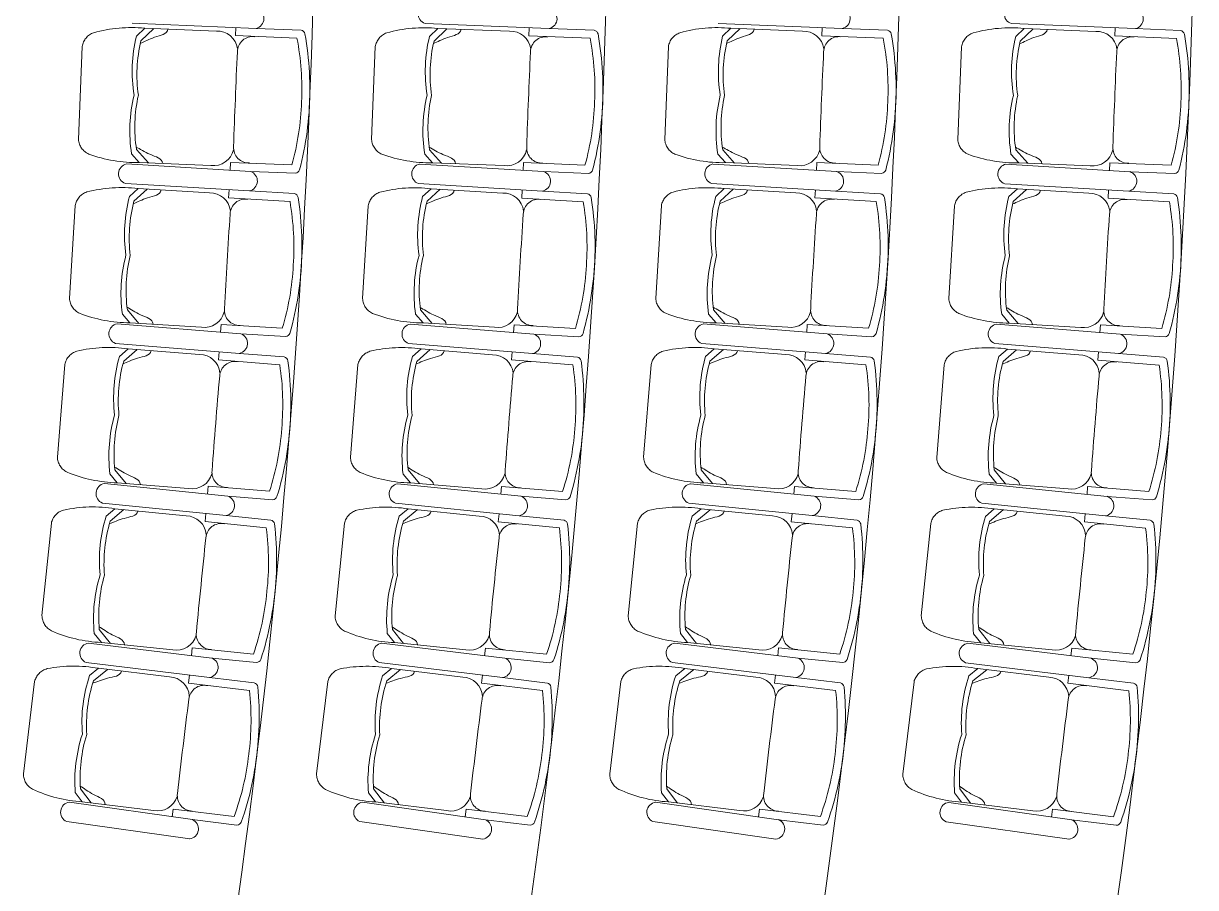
# Model space of a CAD drawing. Header units: millimetres. Extents: x 78.3 to 128, y 45 to 95.8.
# Drawn here: x 91.821 to 95.42, y 83.678 to 86.333 of the extents above; entities that cross this region are included whole.
import ezdxf

# ---------------------------------------------------------------- set-up
doc = ezdxf.new("R2010")
doc.units = ezdxf.units.MM
doc.header["$LTSCALE"] = 0.025
doc.linetypes.add('DASHED', pattern=[19.05, 12.7, -6.35])
doc.layers.add('EJES', color=7, linetype='Continuous', lineweight=0)

msp = doc.modelspace()

# ---------------------------------------------------------------- linework, layer by layer
at = {"lineweight": 15}
for p, q in [((92.5357, 86.3178), (92.1545, 86.3332)), ((92.1936, 86.3182), (92.1679, 86.2937)), ((92.2214, 86.317), (92.1817, 86.2792)), ((92.4134, 86.3093), (92.1936, 86.3182)), ((92.4724, 86.2953), (92.4734, 86.3203)), ((93.4357, 86.3173), (93.0545, 86.3326)), ((93.0936, 86.3176), (93.0679, 86.2932)), ((93.1214, 86.3165), (93.0817, 86.2787)), ((93.3134, 86.3088), (93.0936, 86.3176)), ((93.3724, 86.2948), (93.3734, 86.3198)), ((94.3357, 86.3175), (93.9545, 86.3329)), ((93.9936, 86.3179), (93.9679, 86.2934)), ((94.0214, 86.3168), (93.9817, 86.279)), ((94.2134, 86.309), (93.9936, 86.3179)), ((94.2724, 86.2951), (94.2734, 86.32)), ((95.2357, 86.317), (94.8545, 86.3324)), ((94.8936, 86.3174), (94.8679, 86.2929)), ((94.9214, 86.3162), (94.8817, 86.2784)), ((95.1134, 86.3085), (94.8936, 86.3174)), ((95.1724, 86.2945), (95.1734, 86.3195)), ((92.2048, 85.9042), (92.1682, 85.9451)), ((93.1048, 85.9037), (93.0682, 85.9446)), ((94.0048, 85.904), (93.9682, 85.9448)), ((94.9048, 85.9034), (94.8682, 85.9443)), ((92.1769, 85.9053), (92.1533, 85.9318)), ((92.4557, 85.8817), (92.4567, 85.9056)), ((93.0769, 85.9048), (93.0533, 85.9312)), ((93.9769, 85.9051), (93.9533, 85.9315)), ((94.8769, 85.9045), (94.8533, 85.931)), ((92.5182, 85.8782), (92.1376, 85.9012)), ((92.3968, 85.8965), (92.1769, 85.9053)), ((93.4182, 85.8776), (93.0376, 85.9007)), ((93.2968, 85.896), (93.0769, 85.9048)), ((93.3557, 85.8812), (93.3567, 85.9051)), ((94.3182, 85.8779), (93.9376, 85.9009)), ((94.1968, 85.8962), (93.9769, 85.9051)), ((94.2557, 85.8814), (94.2567, 85.9054)), ((95.2182, 85.8774), (94.8376, 85.9004)), ((95.0968, 85.8957), (94.8769, 85.9045)), ((95.1557, 85.8809), (95.1567, 85.9049)), ((92.515, 85.8182), (92.1341, 85.8413)), ((93.415, 85.8177), (93.0341, 85.8408)), ((94.315, 85.818), (93.9341, 85.841)), ((95.215, 85.8175), (94.8341, 85.8405)), ((92.1729, 85.8255), (92.1468, 85.8016)), ((92.2007, 85.8238), (92.1603, 85.7868)), ((92.3926, 85.8122), (92.1729, 85.8255)), ((92.4512, 85.7971), (92.4527, 85.822)), ((93.0729, 85.825), (93.0468, 85.801)), ((93.1007, 85.8233), (93.0603, 85.7863)), ((93.2926, 85.8117), (93.0729, 85.825)), ((93.3512, 85.7965), (93.3527, 85.8215)), ((93.9729, 85.8252), (93.9468, 85.8013)), ((94.0007, 85.8235), (93.9603, 85.7865)), ((94.1926, 85.8119), (93.9729, 85.8252)), ((94.2512, 85.7968), (94.2527, 85.8217)), ((94.8729, 85.8247), (94.8468, 85.8008)), ((94.9007, 85.823), (94.8603, 85.786)), ((95.0926, 85.8114), (94.8729, 85.8247)), ((95.1512, 85.7963), (95.1527, 85.8212)), ((92.148, 85.4131), (92.1249, 85.44)), ((92.1758, 85.4114), (92.1401, 85.453)), ((93.048, 85.4126), (93.0249, 85.4395)), ((93.0758, 85.4109), (93.0401, 85.4525)), ((93.948, 85.4128), (93.9249, 85.4397)), ((93.9758, 85.4111), (93.9401, 85.4527)), ((94.848, 85.4123), (94.8249, 85.4392)), ((94.8758, 85.4106), (94.8401, 85.4522)), ((92.4886, 85.379), (92.1085, 85.4097)), ((92.3676, 85.3998), (92.148, 85.4131)), ((92.4262, 85.3838), (92.4277, 85.4078)), ((93.3886, 85.3785), (93.0085, 85.4092)), ((93.2676, 85.3993), (93.048, 85.4126)), ((93.3262, 85.3833), (93.3277, 85.4072)), ((94.2886, 85.3788), (93.9085, 85.4095)), ((94.1676, 85.3995), (93.948, 85.4128)), ((94.2262, 85.3836), (94.2277, 85.4075)), ((95.1886, 85.3782), (94.8085, 85.4089)), ((95.0676, 85.399), (94.848, 85.4123)), ((95.1262, 85.383), (95.1277, 85.407)), ((92.4842, 85.3192), (92.1039, 85.3499)), ((92.1423, 85.3333), (92.1157, 85.3099)), ((92.1701, 85.3311), (92.1289, 85.2949)), ((92.3617, 85.3156), (92.1423, 85.3333)), ((93.3842, 85.3187), (93.0039, 85.3494)), ((93.0423, 85.3328), (93.0157, 85.3094)), ((93.0701, 85.3306), (93.0289, 85.2944)), ((93.2617, 85.3151), (93.0423, 85.3328)), ((94.2842, 85.3189), (93.9039, 85.3496)), ((93.9423, 85.3331), (93.9157, 85.3097)), ((93.9701, 85.3308), (93.9289, 85.2947)), ((94.1617, 85.3154), (93.9423, 85.3331)), ((95.1842, 85.3184), (94.8039, 85.3491)), ((94.8423, 85.3325), (94.8157, 85.3091)), ((94.8701, 85.3303), (94.8289, 85.2941)), ((95.0617, 85.3148), (94.8423, 85.3325)), ((92.42, 85.2993), (92.422, 85.3242)), ((93.32, 85.2988), (93.322, 85.3237)), ((94.22, 85.299), (94.222, 85.324)), ((95.12, 85.2985), (95.122, 85.3234)), ((92.1091, 84.9215), (92.0866, 84.9489)), ((92.1368, 84.9193), (92.102, 84.9616)), ((93.0091, 84.921), (92.9866, 84.9484)), ((93.0368, 84.9188), (93.002, 84.9611)), ((93.9091, 84.9213), (93.8866, 84.9486)), ((93.9368, 84.919), (93.902, 84.9613)), ((94.8091, 84.9207), (94.7866, 84.9481)), ((94.8368, 84.9185), (94.802, 84.9608)), ((92.449, 84.8806), (92.0696, 84.919)), ((92.3284, 84.9038), (92.1091, 84.9215)), ((92.3867, 84.8867), (92.3886, 84.9106)), ((93.349, 84.8801), (92.9696, 84.9184)), ((93.2284, 84.9033), (93.0091, 84.921)), ((93.2867, 84.8861), (93.2886, 84.91)), ((94.249, 84.8804), (93.8696, 84.9187)), ((94.1284, 84.9036), (93.9091, 84.9213)), ((94.1867, 84.8864), (94.1886, 84.9103)), ((95.149, 84.8798), (94.7696, 84.9182)), ((95.0284, 84.903), (94.8091, 84.9207)), ((95.0867, 84.8859), (95.0886, 84.9098)), ((92.4433, 84.8209), (92.0638, 84.8592)), ((92.1019, 84.8419), (92.0748, 84.819)), ((92.1296, 84.8391), (92.0877, 84.8038)), ((92.3208, 84.8198), (92.1019, 84.8419)), ((92.3788, 84.8023), (92.3813, 84.8272)), ((93.3433, 84.8204), (92.9638, 84.8587)), ((93.0019, 84.8414), (92.9748, 84.8185)), ((93.0296, 84.8386), (92.9877, 84.8032)), ((93.2208, 84.8192), (93.0019, 84.8414)), ((93.2788, 84.8018), (93.2813, 84.8266)), ((94.2433, 84.8206), (93.8638, 84.859)), ((93.9019, 84.8416), (93.8748, 84.8188)), ((93.9296, 84.8388), (93.8877, 84.8035)), ((94.1208, 84.8195), (93.9019, 84.8416)), ((94.1788, 84.802), (94.1813, 84.8269)), ((95.1433, 84.8201), (94.7638, 84.8584)), ((94.8019, 84.8411), (94.7748, 84.8183)), ((94.8296, 84.8383), (94.7877, 84.803)), ((95.0208, 84.819), (94.8019, 84.8411)), ((95.0788, 84.8015), (95.0813, 84.8264)), ((92.088, 84.428), (92.0541, 84.471)), ((92.988, 84.4275), (92.9541, 84.4705)), ((93.888, 84.4278), (93.8541, 84.4708)), ((94.788, 84.4273), (94.7541, 84.4703)), ((92.0603, 84.4308), (92.0384, 84.4587)), ((92.2793, 84.4087), (92.0603, 84.4308)), ((92.9603, 84.4303), (92.9384, 84.4581)), ((93.1793, 84.4082), (92.9603, 84.4303)), ((93.8603, 84.4306), (93.8384, 84.4584)), ((94.0793, 84.4085), (93.8603, 84.4306)), ((94.7603, 84.4301), (94.7384, 84.4579)), ((94.9793, 84.4079), (94.7603, 84.4301)), ((92.3994, 84.3831), (92.0208, 84.4291)), ((92.3372, 84.3904), (92.3396, 84.4143)), ((93.2994, 84.3826), (92.9208, 84.4285)), ((93.2372, 84.3899), (93.2396, 84.4137)), ((94.1994, 84.3828), (93.8208, 84.4288)), ((94.1372, 84.3901), (94.1396, 84.414)), ((95.0994, 84.3823), (94.7208, 84.4283)), ((95.0372, 84.3896), (95.0396, 84.4135)), ((92.3925, 84.3235), (92.0137, 84.3695)), ((93.2925, 84.323), (92.9137, 84.369)), ((94.1925, 84.3232), (93.8137, 84.3692)), ((95.0925, 84.3227), (94.7137, 84.3687)), ((92.0515, 84.3514), (92.024, 84.3291)), ((92.0791, 84.348), (92.0365, 84.3135)), ((92.2699, 84.3249), (92.0515, 84.3514)), ((92.3276, 84.3062), (92.3306, 84.331)), ((92.9515, 84.3508), (92.924, 84.3285)), ((92.9791, 84.3475), (92.9365, 84.313)), ((93.1699, 84.3243), (92.9515, 84.3508)), ((93.2276, 84.3057), (93.2306, 84.3305)), ((93.8515, 84.3511), (93.824, 84.3288)), ((93.8791, 84.3478), (93.8365, 84.3133)), ((94.0699, 84.3246), (93.8515, 84.3511)), ((94.1276, 84.3059), (94.1306, 84.3307)), ((94.7515, 84.3506), (94.724, 84.3283)), ((94.7791, 84.3472), (94.7365, 84.3127)), ((94.9699, 84.3241), (94.7515, 84.3506)), ((95.0276, 84.3054), (95.0306, 84.3302)), ((92.0017, 83.9412), (91.9803, 83.9695)), ((92.0293, 83.9379), (91.9962, 83.9816)), ((92.9017, 83.9407), (92.8803, 83.969)), ((92.9293, 83.9374), (92.8962, 83.981)), ((93.8017, 83.941), (93.7803, 83.9692)), ((93.8293, 83.9376), (93.7962, 83.9813)), ((94.7017, 83.9404), (94.6803, 83.9687)), ((94.7293, 83.9371), (94.6962, 83.9808)), ((92.3397, 83.8867), (91.9621, 83.9403)), ((92.2201, 83.9147), (92.0017, 83.9412)), ((93.2397, 83.8862), (92.8621, 83.9397)), ((93.1201, 83.9142), (92.9017, 83.9407)), ((94.1397, 83.8864), (93.7621, 83.94)), ((94.0201, 83.9145), (93.8017, 83.941)), ((95.0397, 83.8859), (94.6621, 83.9395)), ((94.9201, 83.9139), (94.7017, 83.9404)), ((92.2777, 83.8952), (92.2806, 83.919)), ((93.1777, 83.8947), (93.1806, 83.9185)), ((94.0777, 83.895), (94.0806, 83.9188)), ((94.9777, 83.8944), (94.9806, 83.9182)), ((92.3316, 83.8272), (91.9539, 83.8808)), ((93.2316, 83.8267), (92.8539, 83.8803)), ((94.1316, 83.827), (93.7539, 83.8806)), ((95.0316, 83.8264), (94.6539, 83.88))]:
    msp.add_line(p, q, dxfattribs=at)
at = {"linetype": 'DASHED', "lineweight": 15}
for p, q in [((91.99, 85.9766), (92.0015, 86.2621)), ((92.89, 85.9761), (92.9015, 86.2616)), ((93.79, 85.9764), (93.8015, 86.2619)), ((94.69, 85.9758), (94.7015, 86.2613)), ((91.9625, 85.4881), (91.9798, 85.7733)), ((92.8625, 85.4876), (92.8798, 85.7728)), ((93.7625, 85.4879), (93.7798, 85.7731)), ((94.6625, 85.4873), (94.6798, 85.7726)), ((91.9252, 85.0003), (91.9482, 85.2851)), ((92.8252, 84.9998), (92.8482, 85.2846)), ((93.7252, 85), (93.7482, 85.2848)), ((94.6252, 84.9995), (94.6482, 85.2843)), ((91.878, 84.5133), (91.9068, 84.7976)), ((92.778, 84.5128), (92.8068, 84.797)), ((93.678, 84.513), (93.7068, 84.7973)), ((94.578, 84.5125), (94.6068, 84.7968)), ((91.8211, 84.0273), (91.8555, 84.311)), ((92.7211, 84.0268), (92.7555, 84.3105)), ((93.6211, 84.0271), (93.6555, 84.3107)), ((94.5211, 84.0265), (94.5555, 84.3102))]:
    msp.add_line(p, q, dxfattribs=at)
for points in [[(92.1936, 86.3182, 0.09218), (92.0367, 86.3045, 0.273589), (92.0015, 86.2621, 0.273589)], [(93.0936, 86.3176, 0.09218), (92.9367, 86.304, 0.273589), (92.9015, 86.2616, 0.273589)], [(93.9936, 86.3179, 0.09218), (93.8367, 86.3043, 0.273589), (93.8015, 86.2619, 0.273589)], [(94.8936, 86.3174, 0.09218), (94.7367, 86.3037, 0.273589), (94.7015, 86.2613, 0.273589)], [(92.1769, 85.9053, -0.09218), (92.0216, 85.9316, -0.273589), (91.99, 85.9766, -0.273589)], [(93.0769, 85.9048, -0.09218), (92.9216, 85.931, -0.273589), (92.89, 85.9761, -0.273589)], [(93.9769, 85.9051, -0.09218), (93.8216, 85.9313, -0.273589), (93.79, 85.9764, -0.273589)], [(94.8769, 85.9045, -0.09218), (94.7216, 85.9308, -0.273589), (94.69, 85.9758, -0.273589)], [(92.1729, 85.8255, 0.09218), (92.0158, 85.815, 0.273589), (91.9798, 85.7733, 0.273589)], [(93.0729, 85.825, 0.09218), (92.9158, 85.8145, 0.273589), (92.8798, 85.7728, 0.273589)], [(93.9729, 85.8252, 0.09218), (93.8158, 85.8148, 0.273589), (93.7798, 85.7731, 0.273589)], [(94.8729, 85.8247, 0.09218), (94.7158, 85.8142, 0.273589), (94.6798, 85.7726, 0.273589)], [(92.148, 85.4131, -0.09218), (91.9932, 85.4424, -0.273589), (91.9625, 85.4881, -0.273589)], [(93.048, 85.4126, -0.09218), (92.8932, 85.4419, -0.273589), (92.8625, 85.4876, -0.273589)], [(93.948, 85.4128, -0.09218), (93.7932, 85.4422, -0.273589), (93.7625, 85.4879, -0.273589)], [(94.848, 85.4123, -0.09218), (94.6932, 85.4416, -0.273589), (94.6625, 85.4873, -0.273589)], [(92.1423, 85.3333, 0.09218), (91.985, 85.326, 0.273589), (91.9482, 85.2851, 0.273589)], [(93.0423, 85.3328, 0.09218), (92.885, 85.3255, 0.273589), (92.8482, 85.2846, 0.273589)], [(93.9423, 85.3331, 0.09218), (93.785, 85.3258, 0.273589), (93.7482, 85.2848, 0.273589)], [(94.8423, 85.3325, 0.09218), (94.685, 85.3252, 0.273589), (94.6482, 85.2843, 0.273589)], [(92.1091, 84.9215, -0.09218), (91.955, 84.954, -0.273589), (91.9252, 85.0003, -0.273589)], [(93.0091, 84.921, -0.09218), (92.855, 84.9534, -0.273589), (92.8252, 84.9998, -0.273589)], [(93.9091, 84.9213, -0.09218), (93.755, 84.9537, -0.273589), (93.7252, 85, -0.273589)], [(94.8091, 84.9207, -0.09218), (94.655, 84.9532, -0.273589), (94.6252, 84.9995, -0.273589)], [(92.1019, 84.8419, 0.09218), (91.9444, 84.8378, 0.273589), (91.9068, 84.7976, 0.273589)], [(93.0019, 84.8414, 0.09218), (92.8444, 84.8372, 0.273589), (92.8068, 84.797, 0.273589)], [(93.9019, 84.8416, 0.09218), (93.7444, 84.8375, 0.273589), (93.7068, 84.7973, 0.273589)], [(94.8019, 84.8411, 0.09218), (94.6444, 84.837, 0.273589), (94.6068, 84.7968, 0.273589)], [(92.0603, 84.4308, -0.09218), (91.9069, 84.4664, -0.273589), (91.878, 84.5133, -0.273589)], [(92.9603, 84.4303, -0.09218), (92.8069, 84.4659, -0.273589), (92.778, 84.5128, -0.273589)], [(93.8603, 84.4306, -0.09218), (93.7069, 84.4661, -0.273589), (93.678, 84.513, -0.273589)], [(94.7603, 84.4301, -0.09218), (94.6069, 84.4656, -0.273589), (94.578, 84.5125, -0.273589)], [(92.0515, 84.3514, 0.09218), (91.894, 84.3504, 0.273589), (91.8555, 84.311, 0.273589)], [(92.9515, 84.3508, 0.09218), (92.794, 84.3499, 0.273589), (92.7555, 84.3105, 0.273589)], [(93.8515, 84.3511, 0.09218), (93.694, 84.3501, 0.273589), (93.6555, 84.3107, 0.273589)], [(94.7515, 84.3506, 0.09218), (94.594, 84.3496, 0.273589), (94.5555, 84.3102, 0.273589)], [(92.0017, 83.9412, -0.09218), (91.849, 83.9799, -0.273589), (91.8211, 84.0273, -0.273589)], [(92.9017, 83.9407, -0.09218), (92.749, 83.9793, -0.273589), (92.7211, 84.0268, -0.273589)], [(93.8017, 83.941, -0.09218), (93.649, 83.9796, -0.273589), (93.6211, 84.0271, -0.273589)], [(94.7017, 83.9404, -0.09218), (94.549, 83.9791, -0.273589), (94.5211, 84.0265, -0.273589)]]:
    msp.add_lwpolyline(points, format="xyb", dxfattribs=at)
at = {"lineweight": 15}
for points in [[(92.4785, 86.2554, 0.38944), (92.4134, 86.3093, -0.177299)], [(92.6856, 86.3011, 0.288243), (92.6739, 86.3122, 0.288243)], [(93.3785, 86.2549, 0.38944), (93.3134, 86.3088, -0.177299)], [(93.5856, 86.3005, 0.288243), (93.5739, 86.3117, 0.288243)], [(94.2785, 86.2552, 0.38944), (94.2134, 86.309, -0.177299)], [(94.4856, 86.3008, 0.288243), (94.4739, 86.312, 0.288243)], [(95.1785, 86.2546, 0.38944), (95.1134, 86.3085, -0.177299)], [(95.3856, 86.3003, 0.288243), (95.3739, 86.3114, 0.288243)], [(92.1679, 86.2937, 0.099555), (92.1606, 86.1127, 0.500475)], [(92.1817, 86.2792, 0.093035), (92.1739, 86.1122, 0.093035)], [(92.5311, 86.2921, 0.450517), (92.4781, 86.2461, 0.003626), (92.4717, 86.1002, 0.003626)], [(92.661, 86.2877, -0.059139), (92.675, 86.092, -0.059139)], [(92.6856, 86.3011, -0.060987), (92.6982, 86.0628, -0.060987)], [(93.0679, 86.2932, 0.099555), (93.0606, 86.1122, 0.500475)], [(93.0817, 86.2787, 0.093035), (93.0739, 86.1117, 0.093035)], [(93.4311, 86.2916, 0.450517), (93.3781, 86.2456, 0.003626), (93.3717, 86.0997, 0.003626)], [(93.561, 86.2872, -0.059139), (93.575, 86.0915, -0.059139)], [(93.5856, 86.3005, -0.060987), (93.5982, 86.0623, -0.060987)], [(93.9679, 86.2934, 0.099555), (93.9606, 86.1125, 0.500475)], [(93.9817, 86.279, 0.093035), (93.9739, 86.1119, 0.093035)], [(94.3311, 86.2919, 0.450517), (94.2781, 86.2459, 0.003626), (94.2717, 86.0999, 0.003626)], [(94.461, 86.2875, -0.059139), (94.475, 86.0917, -0.059139)], [(94.4856, 86.3008, -0.060987), (94.4982, 86.0625, -0.060987)], [(94.8679, 86.2929, 0.099555), (94.8606, 86.1119, 0.500475)], [(94.8817, 86.2784, 0.093035), (94.8739, 86.1114, 0.093035)], [(95.2311, 86.2913, 0.450517), (95.1781, 86.2453, 0.003626), (95.1717, 86.0994, 0.003626)], [(95.361, 86.2869, -0.059139), (95.375, 86.0912, -0.059139)], [(95.3856, 86.3003, -0.060987), (95.3982, 86.062, -0.060987)], [(92.1533, 85.9318, -0.099555), (92.1606, 86.1127, -0.500475)], [(92.1682, 85.9451, -0.093035), (92.1739, 86.1122, -0.093035)], [(92.5155, 85.9041, -0.450517), (92.4663, 85.9542, -0.003626), (92.4717, 86.1002, -0.003626)], [(92.6453, 85.8981, 0.059139), (92.675, 86.092, 0.059139)], [(92.6688, 85.8828, 0.060987), (92.7004, 86.1193, 0.060987)], [(93.0533, 85.9312, -0.099555), (93.0606, 86.1122, -0.500475)], [(93.0682, 85.9446, -0.093035), (93.0739, 86.1117, -0.093035)], [(93.4155, 85.9036, -0.450517), (93.3663, 85.9537, -0.003626), (93.3717, 86.0997, -0.003626)], [(93.5453, 85.8975, 0.059139), (93.575, 86.0915, 0.059139)], [(93.5688, 85.8823, 0.060987), (93.6004, 86.1187, 0.060987)], [(93.9533, 85.9315, -0.099555), (93.9606, 86.1125, -0.500475)], [(93.9682, 85.9448, -0.093035), (93.9739, 86.1119, -0.093035)], [(94.3155, 85.9039, -0.450517), (94.2663, 85.954, -0.003626), (94.2717, 86.0999, -0.003626)], [(94.4453, 85.8978, 0.059139), (94.475, 86.0917, 0.059139)], [(94.4688, 85.8825, 0.060987), (94.5004, 86.119, 0.060987)], [(94.8533, 85.931, -0.099555), (94.8606, 86.1119, -0.500475)], [(94.8682, 85.9443, -0.093035), (94.8739, 86.1114, -0.093035)], [(95.2155, 85.9033, -0.450517), (95.1663, 85.9534, -0.003626), (95.1717, 86.0994, -0.003626)], [(95.3453, 85.8973, 0.059139), (95.375, 86.0912, 0.059139)], [(95.3688, 85.882, 0.060987), (95.4004, 86.1185, 0.060987)], [(92.4659, 85.9449, -0.38944), (92.3968, 85.8965, 0.177299)], [(93.3659, 85.9444, -0.38944), (93.2968, 85.896, 0.177299)], [(94.2659, 85.9447, -0.38944), (94.1968, 85.8962, 0.177299)], [(95.1659, 85.9441, -0.38944), (95.0968, 85.8957, 0.177299)], [(92.6688, 85.8828, -0.288243), (92.6562, 85.8726, -0.288243)], [(93.5688, 85.8823, -0.288243), (93.5562, 85.8721, -0.288243)], [(94.4688, 85.8825, -0.288243), (94.4562, 85.8723, -0.288243)], [(95.3688, 85.882, -0.288243), (95.3562, 85.8718, -0.288243)], [(92.1468, 85.8016, 0.099555), (92.1358, 85.6208, 0.500475)], [(92.4565, 85.757, 0.38944), (92.3926, 85.8122, -0.177299)], [(92.6645, 85.7985, 0.288243), (92.653, 85.8099, 0.288243)], [(92.6645, 85.7985, -0.060987), (92.6723, 85.56, -0.060987)], [(93.0468, 85.801, 0.099555), (93.0358, 85.6202, 0.500475)], [(93.3565, 85.7565, 0.38944), (93.2926, 85.8117, -0.177299)], [(93.5645, 85.798, 0.288243), (93.553, 85.8094, 0.288243)], [(93.5645, 85.798, -0.060987), (93.5723, 85.5595, -0.060987)], [(93.9468, 85.8013, 0.099555), (93.9358, 85.6205, 0.500475)], [(94.2565, 85.7568, 0.38944), (94.1926, 85.8119, -0.177299)], [(94.4645, 85.7982, 0.288243), (94.453, 85.8096, 0.288243)], [(94.4645, 85.7982, -0.060987), (94.4723, 85.5598, -0.060987)], [(94.8468, 85.8008, 0.099555), (94.8358, 85.62, 0.500475)], [(95.1565, 85.7562, 0.38944), (95.0926, 85.8114, -0.177299)], [(95.3645, 85.7977, 0.288243), (95.353, 85.8091, 0.288243)], [(95.3645, 85.7977, -0.060987), (95.3723, 85.5592, -0.060987)], [(92.1603, 85.7868, 0.093035), (92.1491, 85.62, 0.093035)], [(92.5099, 85.7927, 0.450517), (92.4559, 85.7477, 0.003626), (92.4466, 85.602, 0.003626)], [(92.6396, 85.7857, -0.059139), (92.6497, 85.5897, -0.059139)], [(93.0603, 85.7863, 0.093035), (93.0491, 85.6194, 0.093035)], [(93.4099, 85.7921, 0.450517), (93.3559, 85.7472, 0.003626), (93.3466, 85.6015, 0.003626)], [(93.5396, 85.7851, -0.059139), (93.5497, 85.5892, -0.059139)], [(93.9603, 85.7865, 0.093035), (93.9491, 85.6197, 0.093035)], [(94.3099, 85.7924, 0.450517), (94.2559, 85.7475, 0.003626), (94.2466, 85.6017, 0.003626)], [(94.4396, 85.7854, -0.059139), (94.4497, 85.5894, -0.059139)], [(94.8603, 85.786, 0.093035), (94.8491, 85.6192, 0.093035)], [(95.2099, 85.7919, 0.450517), (95.1559, 85.747, 0.003626), (95.1466, 85.6012, 0.003626)], [(95.3396, 85.7849, -0.059139), (95.3497, 85.5889, -0.059139)], [(92.1249, 85.44, -0.099555), (92.1358, 85.6208, -0.500475)], [(92.1401, 85.453, -0.093035), (92.1491, 85.62, -0.093035)], [(93.0249, 85.4395, -0.099555), (93.0358, 85.6202, -0.500475)], [(93.0401, 85.4525, -0.093035), (93.0491, 85.6194, -0.093035)], [(93.9249, 85.4397, -0.099555), (93.9358, 85.6205, -0.500475)], [(93.9401, 85.4527, -0.093035), (93.9491, 85.6197, -0.093035)], [(94.8249, 85.4392, -0.099555), (94.8358, 85.62, -0.500475)], [(94.8401, 85.4522, -0.093035), (94.8491, 85.6192, -0.093035)], [(92.4864, 85.4051, -0.450517), (92.4383, 85.4562, -0.003626), (92.4466, 85.602, -0.003626)], [(92.616, 85.3964, 0.059139), (92.6497, 85.5897, 0.059139)], [(92.6392, 85.3806, 0.060987), (92.6757, 85.6164, 0.060987)], [(93.3864, 85.4045, -0.450517), (93.3383, 85.4556, -0.003626), (93.3466, 85.6015, -0.003626)], [(93.516, 85.3958, 0.059139), (93.5497, 85.5892, 0.059139)], [(93.5392, 85.3801, 0.060987), (93.5757, 85.6159, 0.060987)], [(94.2864, 85.4048, -0.450517), (94.2383, 85.4559, -0.003626), (94.2466, 85.6017, -0.003626)], [(94.416, 85.3961, 0.059139), (94.4497, 85.5894, 0.059139)], [(94.4392, 85.3804, 0.060987), (94.4757, 85.6162, 0.060987)], [(95.1864, 85.4043, -0.450517), (95.1383, 85.4554, -0.003626), (95.1466, 85.6012, -0.003626)], [(95.316, 85.3956, 0.059139), (95.3497, 85.5889, 0.059139)], [(95.3392, 85.3799, 0.060987), (95.3757, 85.6156, 0.060987)], [(92.4377, 85.4469, -0.38944), (92.3676, 85.3998, 0.177299)], [(93.3377, 85.4463, -0.38944), (93.2676, 85.3993, 0.177299)], [(94.2377, 85.4466, -0.38944), (94.1676, 85.3995, 0.177299)], [(95.1377, 85.4461, -0.38944), (95.0676, 85.399, 0.177299)], [(92.6392, 85.3806, -0.288243), (92.6265, 85.3707, -0.288243)], [(93.5392, 85.3801, -0.288243), (93.5265, 85.3702, -0.288243)], [(94.4392, 85.3804, -0.288243), (94.4265, 85.3704, -0.288243)], [(95.3392, 85.3799, -0.288243), (95.3265, 85.3699, -0.288243)], [(92.1157, 85.3099, 0.099555), (92.1011, 85.1294, 0.500475)], [(92.1289, 85.2949, 0.093035), (92.1144, 85.1283, 0.093035)], [(92.4245, 85.2592, 0.38944), (92.3617, 85.3156, -0.177299)], [(92.4785, 85.2937, 0.450517), (92.4237, 85.2499, 0.003626), (92.4115, 85.1044, 0.003626)], [(92.6333, 85.2964, 0.288243), (92.622, 85.3081, 0.288243)], [(92.6333, 85.2964, -0.060987), (92.6362, 85.0579, -0.060987)], [(93.0157, 85.3094, 0.099555), (93.0011, 85.1289, 0.500475)], [(93.0289, 85.2944, 0.093035), (93.0144, 85.1278, 0.093035)], [(93.3245, 85.2587, 0.38944), (93.2617, 85.3151, -0.177299)], [(93.3785, 85.2932, 0.450517), (93.3237, 85.2494, 0.003626), (93.3115, 85.1038, 0.003626)], [(93.5333, 85.2959, 0.288243), (93.522, 85.3076, 0.288243)], [(93.5333, 85.2959, -0.060987), (93.5362, 85.0573, -0.060987)], [(93.9157, 85.3097, 0.099555), (93.9011, 85.1291, 0.500475)], [(93.9289, 85.2947, 0.093035), (93.9144, 85.1281, 0.093035)], [(94.2245, 85.2589, 0.38944), (94.1617, 85.3154, -0.177299)], [(94.2785, 85.2935, 0.450517), (94.2237, 85.2496, 0.003626), (94.2115, 85.1041, 0.003626)], [(94.4333, 85.2962, 0.288243), (94.422, 85.3078, 0.288243)], [(94.4333, 85.2962, -0.060987), (94.4362, 85.0576, -0.060987)], [(94.8157, 85.3091, 0.099555), (94.8011, 85.1286, 0.500475)], [(94.8289, 85.2941, 0.093035), (94.8144, 85.1276, 0.093035)], [(95.1245, 85.2584, 0.38944), (95.0617, 85.3148, -0.177299)], [(95.3333, 85.2956, 0.288243), (95.322, 85.3073, 0.288243)], [(95.3333, 85.2956, -0.060987), (95.3362, 85.0571, -0.060987)], [(92.6081, 85.2841, -0.059139), (92.6142, 85.088, -0.059139)], [(93.5081, 85.2836, -0.059139), (93.5142, 85.0875, -0.059139)], [(94.4081, 85.2839, -0.059139), (94.4142, 85.0877, -0.059139)], [(95.1785, 85.2929, 0.450517), (95.1237, 85.2491, 0.003626), (95.1115, 85.1036, 0.003626)], [(95.3081, 85.2833, -0.059139), (95.3142, 85.0872, -0.059139)], [(92.0866, 84.9489, -0.099555), (92.1011, 85.1294, -0.500475)], [(92.102, 84.9616, -0.093035), (92.1144, 85.1283, -0.093035)], [(92.5996, 84.8792, 0.060987), (92.6408, 85.1142, 0.060987)], [(92.9866, 84.9484, -0.099555), (93.0011, 85.1289, -0.500475)], [(93.002, 84.9611, -0.093035), (93.0144, 85.1278, -0.093035)], [(93.8866, 84.9486, -0.099555), (93.9011, 85.1291, -0.500475)], [(93.902, 84.9613, -0.093035), (93.9144, 85.1281, -0.093035)], [(94.3996, 84.8789, 0.060987), (94.4408, 85.1139, 0.060987)], [(94.7866, 84.9481, -0.099555), (94.8011, 85.1286, -0.500475)], [(94.802, 84.9608, -0.093035), (94.8144, 85.1276, -0.093035)], [(92.4473, 84.9067, -0.450517), (92.4002, 84.9587, -0.003626), (92.4115, 85.1044, -0.003626)], [(92.5767, 84.8954, 0.059139), (92.6142, 85.088, 0.059139)], [(93.3473, 84.9061, -0.450517), (93.3002, 84.9582, -0.003626), (93.3115, 85.1038, -0.003626)], [(93.4767, 84.8949, 0.059139), (93.5142, 85.0875, 0.059139)], [(93.4996, 84.8787, 0.060987), (93.5408, 85.1137, 0.060987)], [(94.2473, 84.9064, -0.450517), (94.2002, 84.9585, -0.003626), (94.2115, 85.1041, -0.003626)], [(94.3767, 84.8951, 0.059139), (94.4142, 85.0877, 0.059139)], [(95.1473, 84.9059, -0.450517), (95.1002, 84.9579, -0.003626), (95.1115, 85.1036, -0.003626)], [(95.2767, 84.8946, 0.059139), (95.3142, 85.0872, 0.059139)], [(95.2996, 84.8784, 0.060987), (95.3408, 85.1134, 0.060987)], [(92.3995, 84.9495, -0.38944), (92.3284, 84.9038, 0.177299)], [(93.2995, 84.9489, -0.38944), (93.2284, 84.9033, 0.177299)], [(94.1995, 84.9492, -0.38944), (94.1284, 84.9036, 0.177299)], [(95.0995, 84.9487, -0.38944), (95.0284, 84.903, 0.177299)], [(92.5996, 84.8792, -0.288243), (92.5866, 84.8695, -0.288243)], [(93.4996, 84.8787, -0.288243), (93.4866, 84.869, -0.288243)], [(94.3996, 84.8789, -0.288243), (94.3866, 84.8692, -0.288243)], [(95.2996, 84.8784, -0.288243), (95.2866, 84.8687, -0.288243)], [(92.0748, 84.819, 0.099555), (92.0566, 84.6388, 0.500475)], [(92.0877, 84.8038, 0.093035), (92.0698, 84.6375, 0.093035)], [(92.3824, 84.7621, 0.38944), (92.3208, 84.8198, -0.177299)], [(92.4372, 84.7955, 0.450517), (92.3815, 84.7528, 0.003626), (92.3663, 84.6076, 0.003626)], [(92.592, 84.7951, 0.288243), (92.5809, 84.807, 0.288243)], [(92.592, 84.7951, -0.060987), (92.5901, 84.5565, -0.060987)], [(92.9748, 84.8185, 0.099555), (92.9566, 84.6383, 0.500475)], [(92.9877, 84.8032, 0.093035), (92.9698, 84.637, 0.093035)], [(93.2824, 84.7616, 0.38944), (93.2208, 84.8192, -0.177299)], [(93.3372, 84.795, 0.450517), (93.2815, 84.7523, 0.003626), (93.2663, 84.607, 0.003626)], [(93.492, 84.7946, 0.288243), (93.4809, 84.8065, 0.288243)], [(93.492, 84.7946, -0.060987), (93.4901, 84.556, -0.060987)], [(93.8748, 84.8188, 0.099555), (93.8566, 84.6386, 0.500475)], [(93.8877, 84.8035, 0.093035), (93.8698, 84.6372, 0.093035)], [(94.1824, 84.7618, 0.38944), (94.1208, 84.8195, -0.177299)], [(94.2372, 84.7953, 0.450517), (94.1815, 84.7526, 0.003626), (94.1663, 84.6073, 0.003626)], [(94.392, 84.7949, 0.288243), (94.3809, 84.8067, 0.288243)], [(94.392, 84.7949, -0.060987), (94.3901, 84.5563, -0.060987)], [(94.7748, 84.8183, 0.099555), (94.7566, 84.6381, 0.500475)], [(94.7877, 84.803, 0.093035), (94.7698, 84.6367, 0.093035)], [(95.0824, 84.7613, 0.38944), (95.0208, 84.819, -0.177299)], [(95.1372, 84.7947, 0.450517), (95.0815, 84.752, 0.003626), (95.0663, 84.6068, 0.003626)], [(95.292, 84.7943, 0.288243), (95.2809, 84.8062, 0.288243)], [(95.292, 84.7943, -0.060987), (95.2901, 84.5557, -0.060987)], [(92.5666, 84.7833, -0.059139), (92.5687, 84.5871, -0.059139)], [(93.4666, 84.7828, -0.059139), (93.4687, 84.5866, -0.059139)], [(94.3666, 84.7831, -0.059139), (94.3687, 84.5868, -0.059139)], [(95.2666, 84.7825, -0.059139), (95.2687, 84.5863, -0.059139)], [(92.0384, 84.4587, -0.099555), (92.0566, 84.6388, -0.500475)], [(92.0541, 84.471, -0.093035), (92.0698, 84.6375, -0.093035)], [(92.5499, 84.3786, 0.060987), (92.5958, 84.6128, 0.060987)], [(92.9384, 84.4581, -0.099555), (92.9566, 84.6383, -0.500475)], [(92.9541, 84.4705, -0.093035), (92.9698, 84.637, -0.093035)], [(93.4499, 84.3781, 0.060987), (93.4958, 84.6122, 0.060987)], [(93.8384, 84.4584, -0.099555), (93.8566, 84.6386, -0.500475)], [(93.8541, 84.4708, -0.093035), (93.8698, 84.6372, -0.093035)], [(94.3499, 84.3784, 0.060987), (94.3958, 84.6125, 0.060987)], [(94.7384, 84.4579, -0.099555), (94.7566, 84.6381, -0.500475)], [(94.7541, 84.4703, -0.093035), (94.7698, 84.6367, -0.093035)], [(95.2499, 84.3778, 0.060987), (95.2958, 84.612, 0.060987)], [(92.3982, 84.4092, -0.450517), (92.3521, 84.4622, -0.003626), (92.3663, 84.6076, -0.003626)], [(92.5274, 84.3953, 0.059139), (92.5687, 84.5871, 0.059139)], [(93.2982, 84.4087, -0.450517), (93.2521, 84.4617, -0.003626), (93.2663, 84.607, -0.003626)], [(93.4274, 84.3948, 0.059139), (93.4687, 84.5866, 0.059139)], [(94.1982, 84.4089, -0.450517), (94.1521, 84.4619, -0.003626), (94.1663, 84.6073, -0.003626)], [(94.3274, 84.395, 0.059139), (94.3687, 84.5868, 0.059139)], [(95.0982, 84.4084, -0.450517), (95.0521, 84.4614, -0.003626), (95.0663, 84.6068, -0.003626)], [(95.2274, 84.3945, 0.059139), (95.2687, 84.5863, 0.059139)], [(92.3512, 84.4529, -0.38944), (92.2793, 84.4087, 0.177299)], [(93.2512, 84.4524, -0.38944), (93.1793, 84.4082, 0.177299)], [(94.1512, 84.4527, -0.38944), (94.0793, 84.4085, 0.177299)], [(95.0512, 84.4521, -0.38944), (94.9793, 84.4079, 0.177299)], [(92.5499, 84.3786, -0.288243), (92.5367, 84.3692, -0.288243)], [(93.4499, 84.3781, -0.288243), (93.4367, 84.3687, -0.288243)], [(94.3499, 84.3784, -0.288243), (94.3367, 84.369, -0.288243)], [(95.2499, 84.3778, -0.288243), (95.2367, 84.3684, -0.288243)], [(92.024, 84.3291, 0.099555), (92.0021, 84.1493, 0.500475)], [(92.3304, 84.2659, 0.38944), (92.2699, 84.3249, -0.177299)], [(92.924, 84.3285, 0.099555), (92.9021, 84.1488, 0.500475)], [(93.2304, 84.2654, 0.38944), (93.1699, 84.3243, -0.177299)], [(93.824, 84.3288, 0.099555), (93.8021, 84.149, 0.500475)], [(94.1304, 84.2657, 0.38944), (94.0699, 84.3246, -0.177299)], [(94.724, 84.3283, 0.099555), (94.7021, 84.1485, 0.500475)], [(95.0304, 84.2651, 0.38944), (94.9699, 84.3241, -0.177299)], [(92.0365, 84.3135, 0.093035), (92.0153, 84.1477, 0.093035)], [(92.3858, 84.2983, 0.450517), (92.3293, 84.2567, 0.003626), (92.3112, 84.1118, 0.003626)], [(92.5406, 84.2947, 0.288243), (92.5298, 84.3068, 0.288243)], [(92.5406, 84.2947, -0.060987), (92.5339, 84.0562, -0.060987)], [(92.9365, 84.313, 0.093035), (92.9153, 84.1472, 0.093035)], [(93.2858, 84.2977, 0.450517), (93.2293, 84.2562, 0.003626), (93.2112, 84.1112, 0.003626)], [(93.4406, 84.2942, 0.288243), (93.4298, 84.3063, 0.288243)], [(93.4406, 84.2942, -0.060987), (93.4339, 84.0557, -0.060987)], [(93.8365, 84.3133, 0.093035), (93.8153, 84.1474, 0.093035)], [(94.1858, 84.298, 0.450517), (94.1293, 84.2564, 0.003626), (94.1112, 84.1115, 0.003626)], [(94.3406, 84.2945, 0.288243), (94.3298, 84.3066, 0.288243)], [(94.3406, 84.2945, -0.060987), (94.3339, 84.056, -0.060987)], [(94.7365, 84.3127, 0.093035), (94.7153, 84.1469, 0.093035)], [(95.0858, 84.2975, 0.450517), (95.0293, 84.2559, 0.003626), (95.0112, 84.111, 0.003626)], [(95.2406, 84.2939, 0.288243), (95.2298, 84.306, 0.288243)], [(95.2406, 84.2939, -0.060987), (95.2339, 84.0555, -0.060987)], [(92.5149, 84.2834, -0.059139), (92.5131, 84.0872, -0.059139)], [(93.4149, 84.2829, -0.059139), (93.4131, 84.0867, -0.059139)], [(94.3149, 84.2832, -0.059139), (94.3131, 84.087, -0.059139)], [(95.2149, 84.2827, -0.059139), (95.2131, 84.0864, -0.059139)], [(91.9803, 83.9695, -0.099555), (92.0021, 84.1493, -0.500475)], [(91.9962, 83.9816, -0.093035), (92.0153, 84.1477, -0.093035)], [(92.8803, 83.969, -0.099555), (92.9021, 84.1488, -0.500475)], [(92.8962, 83.981, -0.093035), (92.9153, 84.1472, -0.093035)], [(93.7803, 83.9692, -0.099555), (93.8021, 84.149, -0.500475)], [(93.7962, 83.9813, -0.093035), (93.8153, 84.1474, -0.093035)], [(94.6803, 83.9687, -0.099555), (94.7021, 84.1485, -0.500475)], [(94.6962, 83.9808, -0.093035), (94.7153, 84.1469, -0.093035)], [(92.339, 83.9128, -0.450517), (92.2941, 83.9667, -0.003626), (92.3112, 84.1118, -0.003626)], [(92.4901, 83.8792, 0.060987), (92.5407, 84.1123, 0.060987)], [(93.239, 83.9123, -0.450517), (93.1941, 83.9662, -0.003626), (93.2112, 84.1112, -0.003626)], [(93.3901, 83.8787, 0.060987), (93.4407, 84.1118, 0.060987)], [(94.139, 83.9125, -0.450517), (94.0941, 83.9664, -0.003626), (94.1112, 84.1115, -0.003626)], [(94.2901, 83.8789, 0.060987), (94.3407, 84.1121, 0.060987)], [(95.039, 83.912, -0.450517), (94.9941, 83.9659, -0.003626), (95.0112, 84.111, -0.003626)], [(95.1901, 83.8784, 0.060987), (95.2407, 84.1116, 0.060987)], [(92.4679, 83.8963, 0.059139), (92.5131, 84.0872, 0.059139)], [(93.3679, 83.8958, 0.059139), (93.4131, 84.0867, 0.059139)], [(94.2679, 83.896, 0.059139), (94.3131, 84.087, 0.059139)], [(95.1679, 83.8955, 0.059139), (95.2131, 84.0864, 0.059139)], [(92.2929, 83.9575, -0.38944), (92.2201, 83.9147, 0.177299)], [(93.1929, 83.9569, -0.38944), (93.1201, 83.9142, 0.177299)], [(94.0929, 83.9572, -0.38944), (94.0201, 83.9145, 0.177299)], [(94.9929, 83.9567, -0.38944), (94.9201, 83.9139, 0.177299)], [(92.4901, 83.8792, -0.288243), (92.4767, 83.87, -0.288243)], [(93.3901, 83.8787, -0.288243), (93.3767, 83.8695, -0.288243)], [(94.2901, 83.8789, -0.288243), (94.2767, 83.8698, -0.288243)], [(95.1901, 83.8784, -0.288243), (95.1767, 83.8692, -0.288243)]]:
    msp.add_lwpolyline(points, format="xyb", dxfattribs=at)
for points in [[(92.5357, 86.3178), (92.6739, 86.3122)], [(93.4357, 86.3173), (93.5739, 86.3117)], [(94.3357, 86.3175), (94.4739, 86.312)], [(95.2357, 86.317), (95.3739, 86.3114)], [(92.4724, 86.2953), (92.661, 86.2877)], [(93.3724, 86.2948), (93.561, 86.2872)], [(94.2724, 86.2951), (94.461, 86.2875)], [(95.1724, 86.2945), (95.361, 86.2869)], [(92.4567, 85.9056), (92.6453, 85.8981)], [(92.518, 85.8782), (92.6562, 85.8726)], [(93.3567, 85.9051), (93.5453, 85.8975)], [(93.418, 85.8776), (93.5562, 85.8721)], [(94.2567, 85.9054), (94.4453, 85.8978)], [(94.318, 85.8779), (94.4562, 85.8723)], [(95.1567, 85.9049), (95.3453, 85.8973)], [(95.218, 85.8774), (95.3562, 85.8718)], [(92.515, 85.8182), (92.653, 85.8099)], [(93.415, 85.8177), (93.553, 85.8094)], [(94.315, 85.818), (94.453, 85.8096)], [(95.215, 85.8175), (95.353, 85.8091)], [(92.4512, 85.7971), (92.6396, 85.7857)], [(93.3512, 85.7965), (93.5396, 85.7851)], [(94.2512, 85.7968), (94.4396, 85.7854)], [(95.1512, 85.7963), (95.3396, 85.7849)], [(92.4277, 85.4078), (92.616, 85.3964)], [(93.3277, 85.4072), (93.516, 85.3958)], [(94.2277, 85.4075), (94.416, 85.3961)], [(95.1277, 85.407), (95.316, 85.3956)], [(92.4884, 85.379), (92.6265, 85.3707)], [(93.3884, 85.3785), (93.5265, 85.3702)], [(94.2884, 85.3788), (94.4265, 85.3704)], [(95.1884, 85.3783), (95.3265, 85.3699)], [(92.42, 85.2993), (92.6081, 85.2841)], [(92.4842, 85.3192), (92.622, 85.3081)], [(93.32, 85.2988), (93.5081, 85.2836)], [(93.3842, 85.3187), (93.522, 85.3076)], [(94.22, 85.299), (94.4081, 85.2839)], [(94.2842, 85.3189), (94.422, 85.3078)], [(95.12, 85.2985), (95.3081, 85.2833)], [(95.1842, 85.3184), (95.322, 85.3073)], [(92.3886, 84.9106), (92.5767, 84.8954)], [(93.2886, 84.91), (93.4767, 84.8949)], [(94.1886, 84.9103), (94.3767, 84.8951)], [(95.0886, 84.9098), (95.2767, 84.8946)], [(92.4488, 84.8806), (92.5866, 84.8695)], [(93.3488, 84.8801), (93.4866, 84.869)], [(94.2488, 84.8804), (94.3866, 84.8692)], [(95.1488, 84.8798), (95.2866, 84.8687)], [(92.3788, 84.8023), (92.5666, 84.7833)], [(92.4433, 84.8209), (92.5809, 84.807)], [(93.2788, 84.8018), (93.4666, 84.7828)], [(93.3433, 84.8204), (93.4809, 84.8065)], [(94.1788, 84.802), (94.3666, 84.7831)], [(94.2433, 84.8206), (94.3809, 84.8067)], [(95.0788, 84.8015), (95.2666, 84.7825)], [(95.1433, 84.8201), (95.2809, 84.8062)], [(92.3396, 84.4143), (92.5274, 84.3953)], [(93.2396, 84.4137), (93.4274, 84.3948)], [(94.1396, 84.414), (94.3274, 84.395)], [(95.0396, 84.4135), (95.2274, 84.3945)], [(92.3991, 84.3831), (92.5367, 84.3692)], [(93.2991, 84.3826), (93.4367, 84.3687)], [(94.1991, 84.3829), (94.3367, 84.369)], [(95.0991, 84.3823), (95.2367, 84.3684)], [(92.3925, 84.3235), (92.5298, 84.3068)], [(93.2925, 84.323), (93.4298, 84.3063)], [(94.1925, 84.3232), (94.3298, 84.3066)], [(95.0925, 84.3227), (95.2298, 84.306)], [(92.3276, 84.3062), (92.5149, 84.2834)], [(93.2276, 84.3057), (93.4149, 84.2829)], [(94.1276, 84.3059), (94.3149, 84.2832)], [(95.0276, 84.3054), (95.2149, 84.2827)], [(92.2806, 83.919), (92.4679, 83.8963)], [(93.1806, 83.9185), (93.3679, 83.8958)], [(94.0806, 83.9188), (94.2679, 83.896)], [(94.9806, 83.9182), (95.1679, 83.8955)], [(92.3394, 83.8867), (92.4767, 83.87)], [(93.2394, 83.8862), (93.3767, 83.8695)], [(94.1394, 83.8864), (94.2767, 83.8698)], [(95.0394, 83.8859), (95.1767, 83.8692)]]:
    msp.add_lwpolyline(points, dxfattribs=at)
for centre, start, end in [((92.5283, 86.3481), 283.2091, 72.3135), ((93.064, 86.3623), 103.0589, 252.1633), ((93.4283, 86.3475), 283.2091, 72.3135), ((94.3283, 86.3478), 283.2091, 72.3135), ((94.864, 86.362), 103.0589, 252.1633), ((95.2283, 86.3473), 283.2091, 72.3135), ((92.1443, 85.8708), 101.9051, 251.0094), ((92.5082, 85.8487), 282.0553, 71.1597), ((93.0443, 85.8702), 101.9051, 251.0094), ((93.4082, 85.8481), 282.0553, 71.1597), ((93.9443, 85.8705), 101.9051, 251.0094), ((94.3082, 85.8484), 282.0553, 71.1597), ((94.8443, 85.87), 101.9051, 251.0094), ((95.2082, 85.8479), 282.0553, 71.1597), ((92.1146, 85.3792), 100.7512, 249.8556), ((93.0146, 85.3786), 100.7512, 249.8556), ((93.9146, 85.3789), 100.7512, 249.8556), ((94.8146, 85.3784), 100.7512, 249.8556), ((92.478, 85.3498), 280.9014, 70.0058), ((93.378, 85.3492), 280.9014, 70.0058), ((94.278, 85.3495), 280.9014, 70.0058), ((95.178, 85.349), 280.9014, 70.0058), ((92.0751, 84.8883), 99.5974, 248.7018), ((92.9751, 84.8878), 99.5974, 248.7018), ((93.8751, 84.888), 99.5974, 248.7018), ((94.7751, 84.8875), 99.5974, 248.7018), ((92.4378, 84.8516), 279.7476, 68.852), ((93.3378, 84.851), 279.7476, 68.852), ((94.2378, 84.8513), 279.7476, 68.852), ((95.1378, 84.8508), 279.7476, 68.852), ((92.0256, 84.3983), 98.4435, 247.5479), ((92.9256, 84.3978), 98.4435, 247.5479), ((93.8256, 84.398), 98.4435, 247.5479), ((94.7256, 84.3975), 98.4435, 247.5479), ((92.3875, 84.3543), 278.5937, 67.6981), ((93.2875, 84.3537), 278.5937, 67.6981), ((94.1875, 84.354), 278.5937, 67.6981), ((95.0875, 84.3535), 278.5937, 67.6981), ((91.9664, 83.9094), 97.2897, 246.3941), ((92.8664, 83.9089), 97.2897, 246.3941), ((93.7664, 83.9091), 97.2897, 246.3941), ((94.6664, 83.9086), 97.2897, 246.3941), ((92.3273, 83.8581), 277.4399, 66.5443), ((93.2273, 83.8576), 277.4399, 66.5443), ((94.1273, 83.8578), 277.4399, 66.5443), ((95.0273, 83.8573), 277.4399, 66.5443)]:
    msp.add_arc(centre, 0.0312, start, end, dxfattribs=at)
for points in [[(92.2648, 86.3153), (92.2617, 86.2987), (92.2268, 86.2951), (92.1911, 86.2761), (92.1799, 86.2713)], [(93.1648, 86.3148), (93.1617, 86.2982), (93.1268, 86.2945), (93.0911, 86.2756), (93.0799, 86.2708)], [(94.0648, 86.315), (94.0617, 86.2985), (94.0268, 86.2948), (93.9911, 86.2758), (93.9799, 86.2711)], [(94.9648, 86.3145), (94.9617, 86.298), (94.9268, 86.2943), (94.8911, 86.2753), (94.8799, 86.2705)], [(92.2482, 85.9025), (92.2464, 85.9192), (92.2119, 85.9257), (92.1779, 85.9474), (92.1671, 85.9531)], [(93.1482, 85.9019), (93.1464, 85.9187), (93.1119, 85.9251), (93.0779, 85.9469), (93.0671, 85.9526)], [(94.0482, 85.9022), (94.0464, 85.9189), (94.0119, 85.9254), (93.9779, 85.9472), (93.9671, 85.9528)], [(94.9482, 85.9017), (94.9464, 85.9184), (94.9119, 85.9249), (94.8779, 85.9467), (94.8671, 85.9523)], [(92.2441, 85.8212), (92.2406, 85.8047), (92.2056, 85.8017), (92.1696, 85.7835), (92.1583, 85.7789)], [(93.1441, 85.8207), (93.1406, 85.8042), (93.1056, 85.8012), (93.0696, 85.783), (93.0583, 85.7784)], [(94.0441, 85.8209), (94.0406, 85.8044), (94.0056, 85.8015), (93.9696, 85.7832), (93.9583, 85.7787)], [(94.9441, 85.8204), (94.9406, 85.8039), (94.9056, 85.801), (94.8696, 85.7827), (94.8583, 85.7782)], [(92.2191, 85.4088), (92.2177, 85.4256), (92.1833, 85.4327), (92.1497, 85.4552), (92.1391, 85.4611)], [(93.1191, 85.4083), (93.1177, 85.425), (93.0833, 85.4322), (93.0497, 85.4546), (93.0391, 85.4605)], [(94.0191, 85.4085), (94.0177, 85.4253), (93.9833, 85.4325), (93.9497, 85.4549), (93.9391, 85.4608)], [(94.9191, 85.408), (94.9177, 85.4248), (94.8833, 85.4319), (94.8497, 85.4544), (94.8391, 85.4603)], [(92.2134, 85.3276), (92.2096, 85.3112), (92.1746, 85.3089), (92.1382, 85.2914), (92.1268, 85.2871)], [(93.1134, 85.3271), (93.1096, 85.3107), (93.0746, 85.3084), (93.0382, 85.2909), (93.0268, 85.2866)], [(94.0134, 85.3273), (94.0096, 85.3109), (93.9746, 85.3087), (93.9382, 85.2912), (93.9268, 85.2868)], [(94.9134, 85.3268), (94.9096, 85.3104), (94.8746, 85.3081), (94.8382, 85.2906), (94.8268, 85.2863)], [(92.1801, 84.9158), (92.179, 84.9326), (92.1448, 84.9404), (92.1117, 84.9636), (92.1012, 84.9697)], [(93.0801, 84.9153), (93.079, 84.9321), (93.0448, 84.9399), (93.0117, 84.963), (93.0012, 84.9691)], [(93.9801, 84.9155), (93.979, 84.9323), (93.9448, 84.9402), (93.9117, 84.9633), (93.9012, 84.9694)], [(94.8801, 84.915), (94.879, 84.9318), (94.8448, 84.9396), (94.8117, 84.9628), (94.8012, 84.9689)], [(92.1728, 84.8347), (92.1687, 84.8184), (92.1336, 84.8169), (92.0969, 84.8001), (92.0854, 84.796)], [(93.0728, 84.8342), (93.0687, 84.8179), (93.0336, 84.8163), (92.9969, 84.7995), (92.9854, 84.7955)], [(93.9728, 84.8345), (93.9687, 84.8181), (93.9336, 84.8166), (93.8969, 84.7998), (93.8854, 84.7957)], [(94.8728, 84.8339), (94.8687, 84.8176), (94.8336, 84.8161), (94.7969, 84.7993), (94.7854, 84.7952)], [(92.1312, 84.4237), (92.1305, 84.4405), (92.0964, 84.449), (92.0638, 84.4728), (92.0534, 84.4791)], [(93.0312, 84.4232), (93.0305, 84.44), (92.9964, 84.4485), (92.9638, 84.4723), (92.9534, 84.4786)], [(93.9312, 84.4234), (93.9305, 84.4402), (93.8964, 84.4488), (93.8638, 84.4726), (93.8534, 84.4789)], [(94.8312, 84.4229), (94.8305, 84.4397), (94.7964, 84.4482), (94.7638, 84.472), (94.7534, 84.4783)], [(92.1223, 84.3428), (92.1178, 84.3265), (92.0827, 84.3257), (92.0457, 84.3097), (92.0341, 84.3058)], [(93.0223, 84.3423), (93.0178, 84.326), (92.9827, 84.3252), (92.9457, 84.3091), (92.9341, 84.3053)], [(93.9223, 84.3425), (93.9178, 84.3263), (93.8827, 84.3254), (93.8457, 84.3094), (93.8341, 84.3055)], [(94.8223, 84.342), (94.8178, 84.3258), (94.7827, 84.3249), (94.7457, 84.3089), (94.7341, 84.305)], [(92.0725, 83.9327), (92.072, 83.9495), (92.0382, 83.9587), (92.006, 83.9831), (91.9957, 83.9897)], [(92.9725, 83.9321), (92.972, 83.9489), (92.9382, 83.9582), (92.906, 83.9826), (92.8957, 83.9891)], [(93.8725, 83.9324), (93.872, 83.9492), (93.8382, 83.9584), (93.806, 83.9829), (93.7957, 83.9894)], [(94.7725, 83.9319), (94.772, 83.9487), (94.7382, 83.9579), (94.706, 83.9823), (94.6957, 83.9889)]]:
    msp.add_open_spline(points, degree=3, knots=[0.37893339, 0.37893339, 0.37893339, 0.37893339, 0.42941299, 0.47201415, 0.47201415, 0.47201415, 0.47201415], dxfattribs=at)
at = {"layer": 'EJES', "color": 3, "linetype": 'Continuous'}
for centre, start, end in [((69.52, 87.0974), 346.34026, 13.65852), ((70.42, 87.0969), 346.23852, 13.70955), ((68.62, 87.0971), 346.70615, 13.4287), ((67.72, 87.0977), 346.92507, 13.07255)]:
    msp.add_arc(centre, 25, start, end, dxfattribs=at)

doc.saveas('drawing.dxf')
